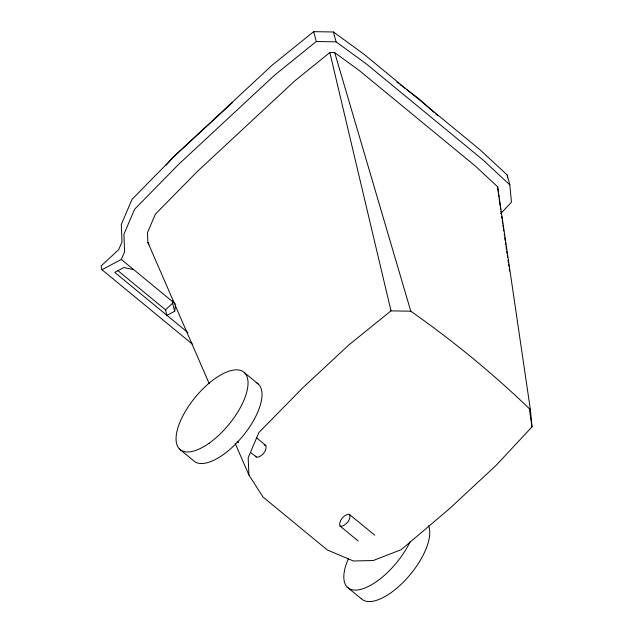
<?xml version="1.0" encoding="UTF-8"?>
<svg xmlns="http://www.w3.org/2000/svg" width="633" height="633" viewBox="0 0 633 633"><rect width="100%" height="100%" fill="white"/><g stroke="black" fill="none" stroke-linecap="round" stroke-linejoin="round"><path stroke-width="0.95" d="M172.572 303.239L165.49 309.822L166.954 315.361L174.692 311.246L172.572 303.239L172.722 300.564M174.692 311.246L175.547 305.066M509.842 184.891L507.239 175.04L480.281 149.989L363.69 54.011L333.472 31.99L313.675 31.65L271.929 65.373L176.148 154.42L131.996 199.387L121.299 224.533L122.011 241.877L118.719 249.592L101.011 266.058L101.984 269.745L121.322 259.443L124.614 251.728L123.894 234.376L134.6 209.238L178.751 164.271L274.532 75.224L316.278 41.501L336.076 41.841L366.293 63.862L482.884 159.84L509.842 184.891L511.44 202.156L500.79 213.558M166.052 165.213L172.572 157.799L232.319 102.728M209.206 383.614L147.893 242.463L147.473 232.683L155.378 214.176L196.626 172.16L295.065 80.644L329.84 52.539L334.691 52.618L359.631 70.793L475.383 166.075L497.625 186.751L530.391 409.662L531.989 426.927L496.043 465.429L449.834 508.386L401.211 549.673L373.169 560.545L353.341 560.973L327.261 549.935L263.091 497.111L248.911 475.011L235.152 443.337M530.391 409.662A1163.747 1002.719 -14.8 0 0 410.793 311.214L391.004 310.866L349.258 344.589L303.049 387.554L258.897 432.521L248.191 457.659L248.911 475.011M264.024 445.102L265.844 445.466C267.355 450.569 261.88 456.725 256.848 457.327L250.763 452.555M133.729 269.658L123.791 267.561L114.739 272.38L187.859 332.57M374.799 535.162L348.957 514.123C343.925 514.732 338.449 520.888 339.961 525.983L358.199 540.993M339.961 525.983L340.728 526.379C345.76 525.77 351.236 519.614 349.725 514.518M396.859 82.171L398.434 83.35M400.009 84.537L405.508 88.683M407.082 89.87L418.88 98.756L434.08 112.421M121.322 259.443L175.357 303.927M244.552 372.75L258.533 384.255M117.817 270.576L165.83 310.099M101.984 269.745L192.741 344.455M256.729 437.965L265.844 445.466M237.09 441.304L238.609 442.554M179.511 449.098L193.492 460.61A50.142 21.633 -50.5 0 0 232.517 447.048A50.142 21.633 -50.5 0 0 256.23 382.609M347.272 587.202L361.253 598.707M435.528 113.726L437.696 115.673M147.893 242.463L148.953 244.116M255.653 456.14L256.08 456.939M334.691 52.618L410.793 311.214M333.472 31.99L336.076 41.841M313.675 31.65L316.278 41.501M329.84 52.539L391.004 310.866M498.859 196.831L497.625 186.751M499.144 198.778L500.125 205.606M500.402 207.553L500.687 209.507M500.964 211.454L501.383 214.381M501.668 216.328L501.945 218.282M502.23 220.229L502.649 223.156M502.934 225.103L503.773 230.958M504.192 233.878L504.477 235.832M504.754 237.779L505.174 240.706M505.458 242.653L505.735 244.607M506.02 246.554L506.44 249.481M506.724 251.428L507.001 253.382M507.286 255.328L507.563 257.283M507.983 260.203L508.267 262.157M508.544 264.103L508.829 266.058M509.249 268.978L509.525 270.932M529.323 408.404L531.989 426.927M507.239 175.04L507.508 177.92M410.279 541.397A50.142 21.633 -50.5 0 1 361.356 589.212A50.142 21.633 -50.5 0 1 348.522 558.401M428.588 525.881A50.142 21.633 -50.5 0 1 406.109 579.274A50.142 21.633 -50.5 0 1 361.285 598.66M209.159 443.187A50.142 21.633 -50.5 0 0 244.544 372.766A50.142 21.633 -50.5 0 0 182.423 416.767A50.142 21.633 -50.5 0 0 209.159 443.187"/></g></svg>
